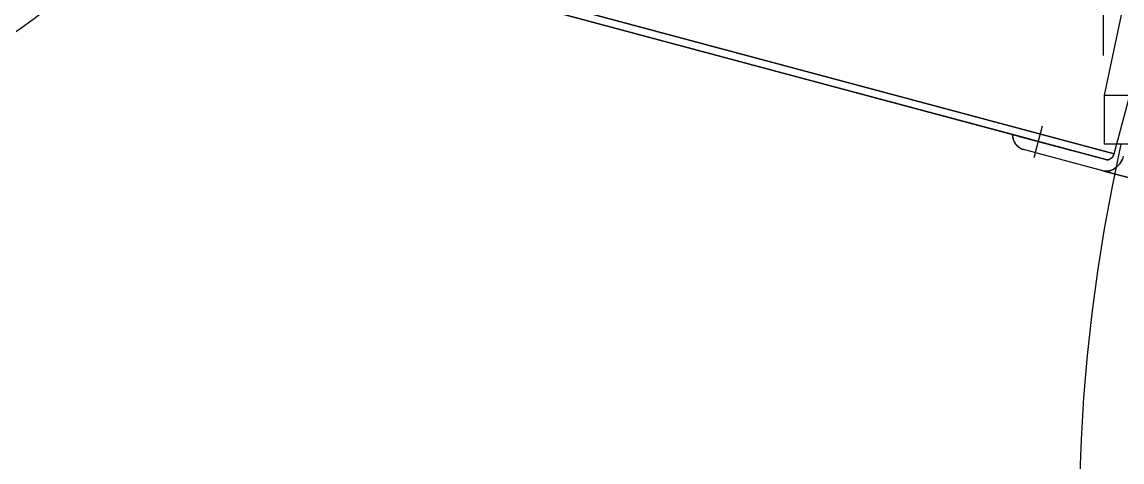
# Model space of a CAD drawing. Extents: x 39751 to 116307, y -36149 to -14965.
# Drawn here: x 91976.6 to 92260.8, y -20861.2 to -20747.4 of the extents above; entities that cross this region are included whole.
import ezdxf

# ---------------------------------------------------------------- set-up
doc = ezdxf.new("R2010")
doc.units = 0
doc.header["$LTSCALE"] = 1500
doc.linetypes.add('DASHDOT', pattern=[25.4, 12.7, -6.35, 0, -6.35])
doc.linetypes.add('PHANTOM', pattern=[0.95, 0.76, -0.05, 0.02, -0.05, 0.02, -0.05])
doc.layers.add('01', color=7, linetype='Continuous')
doc.layers.add('confinea', color=3, linetype='Continuous')
doc.layers.add('AM_0', color=7, linetype='Continuous', lineweight=30)

# ---------------------------------------------------------------- blocks, each defined once
blk = doc.blocks.new('A$C4E333B14')
at = {"color": 0, "ltscale": 0.394334}
for p, q in [((156.73, 645.3), (4.37, 686.12)), ((179.4, 641.29), (27.05, 682.12)), ((27.05, 682.12), (179.4, 641.29))]:
    blk.add_line(p, q, dxfattribs=at)
at = {"color": 0, "ltscale": 0.394333}
for p, q in [((177.3, 639.78), (24.95, 680.61)), ((24.95, 680.61), (177.3, 639.78))]:
    blk.add_line(p, q, dxfattribs=at)
at = {"color": 0, "linetype": 'PHANTOM', "ltscale": 0.0325}
blk.add_line((176.66, 666.71), (176.66, 679.71), dxfattribs=at)
at = {"color": 0, "ltscale": 0.065792}
blk.add_line((179.4, 641.29), (186.22, 666.71), dxfattribs=at)
blk.add_line((179.4, 641.29), (186.22, 666.71), dxfattribs=at)
at = {"color": 0, "linetype": 'DASHDOT', "ltscale": 0.02124}
blk.add_line((158.72, 640.37), (160.92, 648.57), dxfattribs=at)
at = {"color": 0, "ltscale": 0.0354}
for p, q in [((164.8, 643.13), (151.12, 646.8)), ((154.83, 645.81), (168.51, 642.14))]:
    blk.add_line(p, q, dxfattribs=at)
at = {"color": 0, "ltscale": 0.053244}
for p, q in [((156.73, 645.3), (177.3, 639.78)), ((176.53, 636.89), (155.96, 642.4)), ((176.53, 636.89), (155.96, 642.4))]:
    blk.add_line(p, q, dxfattribs=at)
at = {"color": 0, "ltscale": 0.035848}
blk.add_line((169.81, 638.69), (155.96, 642.4), dxfattribs=at)
at = {"color": 0, "ltscale": 2.99788e-05}
blk.add_line((169.79, 638.69), (169.81, 638.69), dxfattribs=at)
at = {"color": 0, "ltscale": 3.31242e-05}
blk.add_line((169.81, 638.69), (169.79, 638.69), dxfattribs=at)
at = {"color": 0, "ltscale": 0.034839}
blk.add_line((183.27, 635.08), (169.81, 638.69), dxfattribs=at)
at = {"color": 0, "ltscale": 0.022028}
for p, q in [((185.04, 634.61), (176.53, 636.89)), ((176.53, 636.89), (185.04, 634.61))]:
    blk.add_line(p, q, dxfattribs=at)
at = {"color": 0}
for centre, radius, start, end in [((158.5, 646.7), 5.41, 184.6106, 193.6373), ((158.02, 646.58), 4.92, 193.5756, 204.2234), ((157.54, 646.36), 4.39, 204.1843, 215.6813), ((157.15, 646.08), 3.91, 215.6556, 228.0667), ((156.92, 645.82), 3.56, 228.0617, 241.2767), ((156.83, 645.66), 3.38, 241.2925, 254.9875), ((177.65, 641.09), 1.35, 255.0125, 268.7075), ((177.65, 641.16), 1.42, 268.7233, 281.9383), ((177.63, 641.3), 1.56, 281.9333, 294.3444), ((177.55, 641.47), 1.75, 294.3187, 305.8157), ((177.42, 641.65), 1.97, 305.7766, 316.4244), ((177.28, 641.79), 2.17, 316.3791, 326.3466), ((177.14, 641.88), 2.33, 326.2994, 335.8021), ((177.06, 641.92), 2.42, 335.7548, 345.0236), ((176.13, 642.12), 5.83, 326.2994, 335.8021), ((177.4, 640.15), 3.38, 255.0125, 268.7075), ((177.4, 640.33), 3.56, 268.7233, 281.9383), ((177.33, 640.67), 3.91, 281.9333, 294.3444), ((177.14, 641.11), 4.39, 294.3187, 305.8157), ((176.83, 641.54), 4.92, 305.7766, 316.4244), ((176.46, 641.9), 5.43, 316.3791, 326.3466)]:
    blk.add_arc(centre, radius, start, end, dxfattribs=at)
at = {"color": 0, "extrusion": (0, 0, -1)}
for centre, major_axis, start_param, end_param in [((157.25, 647.23), (1.29, 4.83), 3.141593, 4.300784), ((177.82, 641.72), (1.29, 4.83), 1.570796, 3.141593), ((177.82, 641.72), (0.52, 1.93), 1.570796, 3.141593)]:
    blk.add_ellipse(centre, major_axis=major_axis, ratio=0.819152, start_param=start_param, end_param=end_param, dxfattribs=at)
at = {"layer": '01', "color": 0}
for p, q in [((181.74, 679.63), (176.82, 656.45)), ((176.82, 656.45), (176.82, 643.75))]:
    blk.add_line(p, q, dxfattribs=at)
at = {"layer": '01'}
for p, q in [((176.82, 656.45), (456.35, 656.45)), ((456.35, 643.75), (176.82, 643.75))]:
    blk.add_line(p, q, dxfattribs=at)
blk.add_arc((616.67, 546.61), 446.21, 167.4257, 342.618, dxfattribs=at)
blk = doc.blocks.new('A$C10C21AE5')
at = {"color": 7}
blk.add_arc((841.09, 200), 200, 232.3318, 270, dxfattribs=at)

msp = doc.modelspace()

# ---------------------------------------------------------------- block references
at = {"layer": 'AM_0', "xscale": -1}
msp.add_blockref('A$C10C21AE5', (92701.54, -20786.01), dxfattribs=at)
at = {"layer": 'confinea'}
msp.add_blockref('A$C4E333B14', (92079.37, -21422.77), dxfattribs=at)

doc.saveas('drawing.dxf')
